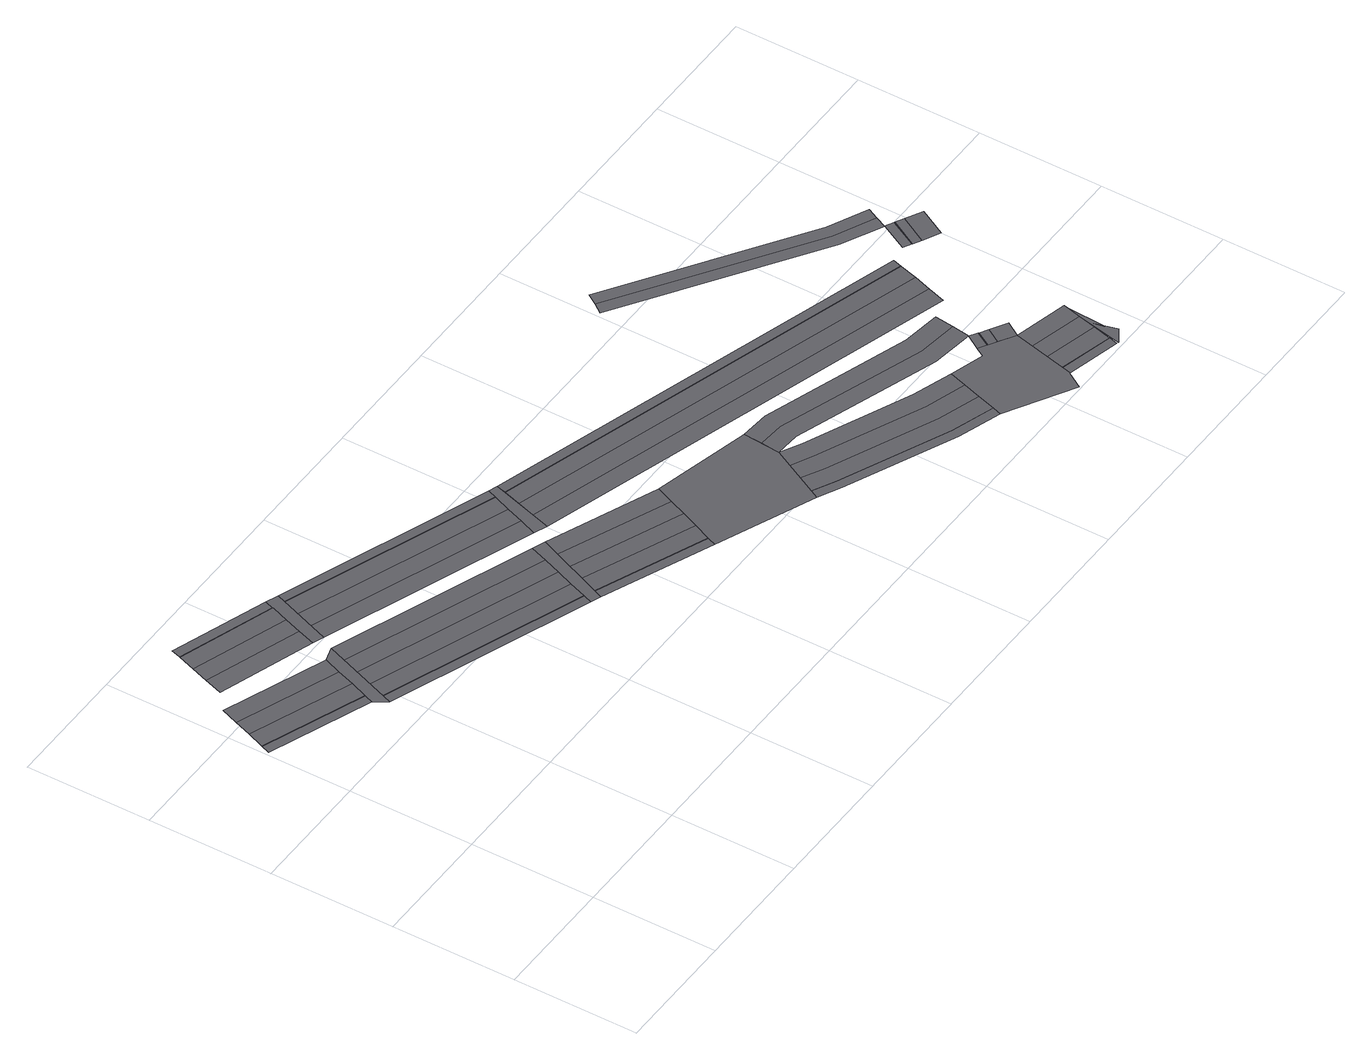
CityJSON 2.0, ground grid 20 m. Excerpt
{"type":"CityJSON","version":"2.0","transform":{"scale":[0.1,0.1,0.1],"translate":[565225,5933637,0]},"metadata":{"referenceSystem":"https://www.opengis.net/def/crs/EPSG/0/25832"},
"CityObjects":{
"road1":{"type":"Road","attributes":{"class":"transportation","function":"road","name":"Ludwig-Erhard-Straße","_createdBy":"webcityeditor","_createdAt":"2026-07-18T00:00:00.000Z","_osmWayIds":["1478517545"],"_osm2streetsLaneCount":5,"_highwayType":"primary","_osmTags":{"highway":"primary","name":"Ludwig-Erhard-Straße","layer":"0"},"_verticalProfile":{"placement":"surface","source":"osm_tags","elevationM":0,"osmLayer":0}},"geometry":[{"type":"MultiSurface","lod":"2","boundaries":[[[0,1,2,3]],[[4,5,1,0]],[[6,7,5,4]],[[8,9,7,6]],[[10,11,9,8]]],"semantics":{"surfaces":[{"type":"TrafficArea","function":"driving_lane","trafficDirection":"forward","transportationUsage":"car_lane","surfaceMaterial":"asphalt","maxspeed":50,"verticalPlacement":"surface","roadElevation":0,"source":"osm2streets","sourceType":"Driving","sourceSurfaceIndex":0,"osm2streetsLaneIndex":0,"osmWayIds":["1478517545"],"allowedModes":["car"]},{"type":"TrafficArea","function":"driving_lane","trafficDirection":"forward","transportationUsage":"car_lane","surfaceMaterial":"asphalt","maxspeed":50,"verticalPlacement":"surface","roadElevation":0,"source":"osm2streets","sourceType":"Driving","sourceSurfaceIndex":1,"osm2streetsLaneIndex":1,"osmWayIds":["1478517545"],"allowedModes":["car"]},{"type":"TrafficArea","function":"driving_lane","trafficDirection":"forward","transportationUsage":"car_lane","surfaceMaterial":"asphalt","maxspeed":50,"verticalPlacement":"surface","roadElevation":0,"source":"osm2streets","sourceType":"Driving","sourceSurfaceIndex":2,"osm2streetsLaneIndex":2,"osmWayIds":["1478517545"],"allowedModes":["car"]},{"type":"AuxiliaryTrafficArea","function":"median","trafficDirection":"forward","transportationUsage":"median","surfaceMaterial":"asphalt","maxspeed":50,"verticalPlacement":"surface","roadElevation":0,"source":"osm2streets","sourceType":"Buffer(Curb)","sourceSurfaceIndex":3,"osm2streetsLaneIndex":3,"osmWayIds":["1478517545"],"osm2streetsPropertiesJson":"{\"allowed_turns\":[],\"direction\":\"Forward\",\"index\":3,\"layer\":0,\"osm_way_ids\":[1478517545],\"road\":1757,\"speed_limit\":\"Some(Speed(13.8889))\",\"type\":\"Buffer(Curb)\",\"width\":0.1}"},{"type":"TrafficArea","function":"sidewalk","trafficDirection":"forward","transportationUsage":"sidewalk","surfaceMaterial":"asphalt","maxspeed":50,"verticalPlacement":"surface","roadElevation":0,"source":"osm2streets","sourceType":"Sidewalk","sourceSurfaceIndex":4,"osm2streetsLaneIndex":4,"osmWayIds":["1478517545"],"allowedModes":["pedestrian"]}],"values":[0,1,2,3,4]}}]},
"road2":{"type":"Road","attributes":{"class":"transportation","name":"Intersection 735","_createdBy":"webcityeditor","_createdAt":"2026-07-18T00:00:00.000Z","_connectedOsm2streetsRoadIds":["1757","734"],"_osmNodeIds":["220429021"],"_intersectionControl":"Signed","_verticalProfile":{"placement":"surface","source":"osm_tags","elevationM":0,"osmLayer":0}},"geometry":[{"type":"MultiSurface","lod":"2","boundaries":[[[12,2,11,13]]],"semantics":{"surfaces":[{"type":"TrafficArea","function":"intersection","transportationUsage":"intersection","surfaceMaterial":"asphalt","source":"osm2streets","sourceType":"Connection","connectedRoadIds":["1757","734"],"osmNodeIds":["220429021"]}],"values":[0]}}]},
"road3":{"type":"Road","attributes":{"class":"transportation","function":"road","name":"Ludwig-Erhard-Straße","_createdBy":"webcityeditor","_createdAt":"2026-07-18T00:00:00.000Z","_osmWayIds":["164239555"],"_osm2streetsLaneCount":5,"_highwayType":"primary","_osmTags":{"highway":"primary","name":"Ludwig-Erhard-Straße","layer":"0"},"_verticalProfile":{"placement":"surface","source":"osm_tags","elevationM":0,"osmLayer":0}},"geometry":[{"type":"MultiSurface","lod":"2","boundaries":[[[14,15,16,17]],[[18,19,15,14]],[[20,21,19,18]],[[22,23,21,20]],[[24,25,23,22]]],"semantics":{"surfaces":[{"type":"TrafficArea","function":"driving_lane","trafficDirection":"forward","transportationUsage":"car_lane","surfaceMaterial":"asphalt","maxspeed":50,"verticalPlacement":"surface","roadElevation":0,"source":"osm2streets","sourceType":"Driving","sourceSurfaceIndex":0,"osm2streetsLaneIndex":0,"osmWayIds":["164239555"],"allowedModes":["car"]},{"type":"TrafficArea","function":"driving_lane","trafficDirection":"forward","transportationUsage":"car_lane","surfaceMaterial":"asphalt","maxspeed":50,"verticalPlacement":"surface","roadElevation":0,"source":"osm2streets","sourceType":"Driving","sourceSurfaceIndex":1,"osm2streetsLaneIndex":1,"osmWayIds":["164239555"],"allowedModes":["car"]},{"type":"TrafficArea","function":"driving_lane","trafficDirection":"forward","transportationUsage":"car_lane","surfaceMaterial":"asphalt","maxspeed":50,"verticalPlacement":"surface","roadElevation":0,"source":"osm2streets","sourceType":"Driving","sourceSurfaceIndex":2,"osm2streetsLaneIndex":2,"osmWayIds":["164239555"],"allowedModes":["car"]},{"type":"AuxiliaryTrafficArea","function":"median","trafficDirection":"forward","transportationUsage":"median","surfaceMaterial":"asphalt","maxspeed":50,"verticalPlacement":"surface","roadElevation":0,"source":"osm2streets","sourceType":"Buffer(Curb)","sourceSurfaceIndex":3,"osm2streetsLaneIndex":3,"osmWayIds":["164239555"],"osm2streetsPropertiesJson":"{\"allowed_turns\":[],\"direction\":\"Forward\",\"index\":3,\"layer\":0,\"osm_way_ids\":[164239555],\"road\":805,\"speed_limit\":\"Some(Speed(13.8889))\",\"type\":\"Buffer(Curb)\",\"width\":0.1}"},{"type":"TrafficArea","function":"sidewalk","trafficDirection":"forward","transportationUsage":"sidewalk","surfaceMaterial":"asphalt","maxspeed":50,"verticalPlacement":"surface","roadElevation":0,"source":"osm2streets","sourceType":"Sidewalk","sourceSurfaceIndex":4,"osm2streetsLaneIndex":4,"osmWayIds":["164239555"],"allowedModes":["pedestrian"]}],"values":[0,1,2,3,4]}}]},
"road4":{"type":"Road","attributes":{"class":"transportation","name":"Intersection 800","_createdBy":"webcityeditor","_createdAt":"2026-07-18T00:00:00.000Z","_connectedOsm2streetsRoadIds":["805","804"],"_osmNodeIds":["1705496756"],"_intersectionControl":"Signalled","_verticalProfile":{"placement":"surface","source":"osm_tags","elevationM":0,"osmLayer":0}},"geometry":[{"type":"MultiSurface","lod":"2","boundaries":[[[26,24,17,27]]],"semantics":{"surfaces":[{"type":"TrafficArea","function":"intersection","transportationUsage":"intersection","surfaceMaterial":"asphalt","source":"osm2streets","sourceType":"Connection","connectedRoadIds":["805","804"],"osmNodeIds":["1705496756"]}],"values":[0]}}]},
"road5":{"type":"Road","attributes":{"class":"transportation","function":"road","name":"Ludwig-Erhard-Straße","_createdBy":"webcityeditor","_createdAt":"2026-07-18T00:00:00.000Z","_osmWayIds":["142944402"],"_osm2streetsLaneCount":6,"_highwayType":"primary","_osmTags":{"highway":"primary","name":"Ludwig-Erhard-Straße","layer":"1"},"_verticalProfile":{"placement":"elevated","source":"osm_tags","osmLayer":1}},"geometry":[{"type":"MultiSurface","lod":"2","boundaries":[[[28,29,30,12]],[[31,32,29,28]],[[33,34,32,31]],[[35,36,34,33]],[[37,38,36,35]],[[13,39,38,37]]],"semantics":{"surfaces":[{"type":"TrafficArea","function":"driving_lane","trafficDirection":"forward","transportationUsage":"car_lane","surfaceMaterial":"asphalt","maxspeed":50,"verticalPlacement":"elevated","source":"osm2streets","sourceType":"Driving","sourceSurfaceIndex":0,"osm2streetsLaneIndex":0,"osmWayIds":["142944402"],"allowedModes":["car"]},{"type":"TrafficArea","function":"driving_lane","trafficDirection":"forward","transportationUsage":"car_lane","surfaceMaterial":"asphalt","maxspeed":50,"verticalPlacement":"elevated","source":"osm2streets","sourceType":"Driving","sourceSurfaceIndex":1,"osm2streetsLaneIndex":1,"osmWayIds":["142944402"],"allowedModes":["car"]},{"type":"TrafficArea","function":"driving_lane","trafficDirection":"forward","transportationUsage":"car_lane","surfaceMaterial":"asphalt","maxspeed":50,"verticalPlacement":"elevated","source":"osm2streets","sourceType":"Driving","sourceSurfaceIndex":2,"osm2streetsLaneIndex":2,"osmWayIds":["142944402"],"allowedModes":["car"]},{"type":"TrafficArea","function":"driving_lane","trafficDirection":"forward","transportationUsage":"car_lane","surfaceMaterial":"asphalt","maxspeed":50,"verticalPlacement":"elevated","source":"osm2streets","sourceType":"Driving","sourceSurfaceIndex":3,"osm2streetsLaneIndex":3,"osmWayIds":["142944402"],"allowedModes":["car"]},{"type":"AuxiliaryTrafficArea","function":"median","trafficDirection":"forward","transportationUsage":"median","surfaceMaterial":"asphalt","maxspeed":50,"verticalPlacement":"elevated","source":"osm2streets","sourceType":"Buffer(Curb)","sourceSurfaceIndex":4,"osm2streetsLaneIndex":4,"osmWayIds":["142944402"],"osm2streetsPropertiesJson":"{\"allowed_turns\":[],\"direction\":\"Forward\",\"index\":4,\"layer\":1,\"osm_way_ids\":[142944402],\"road\":734,\"speed_limit\":\"Some(Speed(13.8889))\",\"type\":\"Buffer(Curb)\",\"width\":0.1}"},{"type":"TrafficArea","function":"sidewalk","trafficDirection":"forward","transportationUsage":"sidewalk","surfaceMaterial":"asphalt","maxspeed":50,"verticalPlacement":"elevated","source":"osm2streets","sourceType":"Sidewalk","sourceSurfaceIndex":5,"osm2streetsLaneIndex":5,"osmWayIds":["142944402"],"allowedModes":["pedestrian"]}],"values":[0,1,2,3,4,5]}}]},
"road6":{"type":"Road","attributes":{"class":"transportation","function":"road","name":"Ludwig-Erhard-Straße","_createdBy":"webcityeditor","_createdAt":"2026-07-18T00:00:00.000Z","_osmWayIds":["164239554"],"_osm2streetsLaneCount":5,"_highwayType":"primary","_osmTags":{"highway":"primary","name":"Ludwig-Erhard-Straße","layer":"1"},"_verticalProfile":{"placement":"elevated","source":"osm_tags","osmLayer":1}},"geometry":[{"type":"MultiSurface","lod":"2","boundaries":[[[40,41,27,42]],[[43,44,41,40]],[[45,46,44,43]],[[47,48,46,45]],[[49,26,48,47]]],"semantics":{"surfaces":[{"type":"TrafficArea","function":"driving_lane","trafficDirection":"forward","transportationUsage":"car_lane","surfaceMaterial":"asphalt","maxspeed":50,"verticalPlacement":"elevated","source":"osm2streets","sourceType":"Driving","sourceSurfaceIndex":0,"osm2streetsLaneIndex":0,"osmWayIds":["164239554"],"allowedModes":["car"]},{"type":"TrafficArea","function":"driving_lane","trafficDirection":"forward","transportationUsage":"car_lane","surfaceMaterial":"asphalt","maxspeed":50,"verticalPlacement":"elevated","source":"osm2streets","sourceType":"Driving","sourceSurfaceIndex":1,"osm2streetsLaneIndex":1,"osmWayIds":["164239554"],"allowedModes":["car"]},{"type":"TrafficArea","function":"driving_lane","trafficDirection":"forward","transportationUsage":"car_lane","surfaceMaterial":"asphalt","maxspeed":50,"verticalPlacement":"elevated","source":"osm2streets","sourceType":"Driving","sourceSurfaceIndex":2,"osm2streetsLaneIndex":2,"osmWayIds":["164239554"],"allowedModes":["car"]},{"type":"AuxiliaryTrafficArea","function":"median","trafficDirection":"forward","transportationUsage":"median","surfaceMaterial":"asphalt","maxspeed":50,"verticalPlacement":"elevated","source":"osm2streets","sourceType":"Buffer(Curb)","sourceSurfaceIndex":3,"osm2streetsLaneIndex":3,"osmWayIds":["164239554"],"osm2streetsPropertiesJson":"{\"allowed_turns\":[],\"direction\":\"Forward\",\"index\":3,\"layer\":1,\"osm_way_ids\":[164239554],\"road\":804,\"speed_limit\":\"Some(Speed(13.8889))\",\"type\":\"Buffer(Curb)\",\"width\":0.1}"},{"type":"TrafficArea","function":"sidewalk","trafficDirection":"forward","transportationUsage":"sidewalk","surfaceMaterial":"asphalt","maxspeed":50,"verticalPlacement":"elevated","source":"osm2streets","sourceType":"Sidewalk","sourceSurfaceIndex":4,"osm2streetsLaneIndex":4,"osmWayIds":["164239554"],"allowedModes":["pedestrian"]}],"values":[0,1,2,3,4]}}]},
"road7":{"type":"Road","attributes":{"class":"transportation","name":"Intersection 736","_createdBy":"webcityeditor","_createdAt":"2026-07-18T00:00:00.000Z","_connectedOsm2streetsRoadIds":["734","1689"],"_osmNodeIds":["122349"],"_intersectionControl":"Signed","_verticalProfile":{"placement":"surface","source":"osm_tags","elevationM":0,"osmLayer":0}},"geometry":[{"type":"MultiSurface","lod":"2","boundaries":[[[39,50,51,30]]],"semantics":{"surfaces":[{"type":"TrafficArea","function":"intersection","transportationUsage":"intersection","surfaceMaterial":"asphalt","source":"osm2streets","sourceType":"Connection","connectedRoadIds":["734","1689"],"osmNodeIds":["122349"]}],"values":[0]}}]},
"road8":{"type":"Road","attributes":{"class":"transportation","function":"road","name":"Ludwig-Erhard-Straße","_createdBy":"webcityeditor","_createdAt":"2026-07-18T00:00:00.000Z","_osmWayIds":["1410448394"],"_osm2streetsLaneCount":6,"_highwayType":"primary","_osmTags":{"highway":"primary","name":"Ludwig-Erhard-Straße","layer":"0"},"_verticalProfile":{"placement":"surface","source":"osm_tags","elevationM":0,"osmLayer":0}},"geometry":[{"type":"MultiSurface","lod":"2","boundaries":[[[52,53,54,51]],[[55,56,53,52]],[[57,58,56,55]],[[59,60,58,57]],[[61,62,60,59]],[[50,63,62,61]]],"semantics":{"surfaces":[{"type":"TrafficArea","function":"driving_lane","trafficDirection":"forward","transportationUsage":"car_lane","surfaceMaterial":"asphalt","maxspeed":50,"verticalPlacement":"surface","roadElevation":0,"source":"osm2streets","sourceType":"Driving","sourceSurfaceIndex":0,"osm2streetsLaneIndex":0,"osmWayIds":["1410448394"],"allowedModes":["car"]},{"type":"TrafficArea","function":"driving_lane","trafficDirection":"forward","transportationUsage":"car_lane","surfaceMaterial":"asphalt","maxspeed":50,"verticalPlacement":"surface","roadElevation":0,"source":"osm2streets","sourceType":"Driving","sourceSurfaceIndex":1,"osm2streetsLaneIndex":1,"osmWayIds":["1410448394"],"allowedModes":["car"]},{"type":"TrafficArea","function":"driving_lane","trafficDirection":"forward","transportationUsage":"car_lane","surfaceMaterial":"asphalt","maxspeed":50,"verticalPlacement":"surface","roadElevation":0,"source":"osm2streets","sourceType":"Driving","sourceSurfaceIndex":2,"osm2streetsLaneIndex":2,"osmWayIds":["1410448394"],"allowedModes":["car"]},{"type":"TrafficArea","function":"driving_lane","trafficDirection":"forward","transportationUsage":"car_lane","surfaceMaterial":"asphalt","maxspeed":50,"verticalPlacement":"surface","roadElevation":0,"source":"osm2streets","sourceType":"Driving","sourceSurfaceIndex":3,"osm2streetsLaneIndex":3,"osmWayIds":["1410448394"],"allowedModes":["car"]},{"type":"AuxiliaryTrafficArea","function":"median","trafficDirection":"forward","transportationUsage":"median","surfaceMaterial":"asphalt","maxspeed":50,"verticalPlacement":"surface","roadElevation":0,"source":"osm2streets","sourceType":"Buffer(Curb)","sourceSurfaceIndex":4,"osm2streetsLaneIndex":4,"osmWayIds":["1410448394"],"osm2streetsPropertiesJson":"{\"allowed_turns\":[],\"direction\":\"Forward\",\"index\":4,\"layer\":0,\"osm_way_ids\":[1410448394],\"road\":1689,\"speed_limit\":\"Some(Speed(13.8889))\",\"type\":\"Buffer(Curb)\",\"width\":0.1}"},{"type":"TrafficArea","function":"sidewalk","trafficDirection":"forward","transportationUsage":"sidewalk","surfaceMaterial":"asphalt","maxspeed":50,"verticalPlacement":"surface","roadElevation":0,"source":"osm2streets","sourceType":"Sidewalk","sourceSurfaceIndex":5,"osm2streetsLaneIndex":5,"osmWayIds":["1410448394"],"allowedModes":["pedestrian"]}],"values":[0,1,2,3,4,5]}}]},
"road9":{"type":"Road","attributes":{"class":"transportation","name":"Intersection 486","_createdBy":"webcityeditor","_createdAt":"2026-07-18T00:00:00.000Z","_connectedOsm2streetsRoadIds":["804","471"],"_osmNodeIds":["1705496755"],"_intersectionControl":"Signed","_verticalProfile":{"placement":"surface","source":"osm_tags","elevationM":0,"osmLayer":0}},"geometry":[{"type":"MultiSurface","lod":"2","boundaries":[[[64,49,42,65]]],"semantics":{"surfaces":[{"type":"TrafficArea","function":"intersection","transportationUsage":"intersection","surfaceMaterial":"asphalt","source":"osm2streets","sourceType":"Connection","connectedRoadIds":["804","471"],"osmNodeIds":["1705496755"]}],"values":[0]}}]},
"road10":{"type":"Road","attributes":{"class":"transportation","name":"Intersection 209","_createdBy":"webcityeditor","_createdAt":"2026-07-18T00:00:00.000Z","_connectedOsm2streetsRoadIds":["1689","807","187"],"_osmNodeIds":["12960168987"],"_intersectionControl":"Signed","_verticalProfile":{"placement":"surface","source":"osm_tags","elevationM":0,"osmLayer":0}},"geometry":[{"type":"MultiSurface","lod":"2","boundaries":[[[66,67,68,54,63]]],"semantics":{"surfaces":[{"type":"TrafficArea","function":"intersection","transportationUsage":"intersection","surfaceMaterial":"asphalt","source":"osm2streets","sourceType":"Fork","connectedRoadIds":["1689","807","187"],"osmNodeIds":["12960168987"]}],"values":[0]}}]},
"road11":{"type":"Road","attributes":{"class":"transportation","function":"road","name":"Ludwig-Erhard-Straße","_createdBy":"webcityeditor","_createdAt":"2026-07-18T00:00:00.000Z","_osmWayIds":["22672043"],"_osm2streetsLaneCount":5,"_highwayType":"primary","_osmTags":{"highway":"primary","name":"Ludwig-Erhard-Straße","layer":"0"},"_verticalProfile":{"placement":"surface","source":"osm_tags","elevationM":0,"osmLayer":0}},"geometry":[{"type":"MultiSurface","lod":"2","boundaries":[[[69,70,71,72,73,74,75,67]],[[76,77,78,79,72,71,70,69]],[[80,81,82,83,79,78,77,76]],[[84,85,86,83,82,81,80]],[[66,87,88,89,83,86,85,84]]],"semantics":{"surfaces":[{"type":"TrafficArea","function":"driving_lane","trafficDirection":"forward","transportationUsage":"car_lane","surfaceMaterial":"asphalt","maxspeed":50,"verticalPlacement":"surface","roadElevation":0,"source":"osm2streets","sourceType":"Driving","sourceSurfaceIndex":0,"osm2streetsLaneIndex":0,"osmWayIds":["22672043"],"allowedModes":["car"]},{"type":"TrafficArea","function":"driving_lane","trafficDirection":"forward","transportationUsage":"car_lane","surfaceMaterial":"asphalt","maxspeed":50,"verticalPlacement":"surface","roadElevation":0,"source":"osm2streets","sourceType":"Driving","sourceSurfaceIndex":1,"osm2streetsLaneIndex":1,"osmWayIds":["22672043"],"allowedModes":["car"]},{"type":"TrafficArea","function":"driving_lane","trafficDirection":"forward","transportationUsage":"car_lane","surfaceMaterial":"asphalt","maxspeed":50,"verticalPlacement":"surface","roadElevation":0,"source":"osm2streets","sourceType":"Driving","sourceSurfaceIndex":2,"osm2streetsLaneIndex":2,"osmWayIds":["22672043"],"allowedModes":["car"]},{"type":"AuxiliaryTrafficArea","function":"median","trafficDirection":"forward","transportationUsage":"median","surfaceMaterial":"asphalt","maxspeed":50,"verticalPlacement":"surface","roadElevation":0,"source":"osm2streets","sourceType":"Buffer(Curb)","sourceSurfaceIndex":3,"osm2streetsLaneIndex":3,"osmWayIds":["22672043"],"osm2streetsPropertiesJson":"{\"allowed_turns\":[],\"direction\":\"Forward\",\"index\":3,\"layer\":0,\"osm_way_ids\":[22672043],\"road\":187,\"speed_limit\":\"Some(Speed(13.8889))\",\"type\":\"Buffer(Curb)\",\"width\":0.1}"},{"type":"TrafficArea","function":"sidewalk","trafficDirection":"forward","transportationUsage":"sidewalk","surfaceMaterial":"asphalt","maxspeed":50,"verticalPlacement":"surface","roadElevation":0,"source":"osm2streets","sourceType":"Sidewalk","sourceSurfaceIndex":4,"osm2streetsLaneIndex":4,"osmWayIds":["22672043"],"allowedModes":["pedestrian"]}],"values":[0,1,2,3,4]}}]},
"road12":{"type":"Road","attributes":{"class":"transportation","function":"road","name":"Ludwig-Erhard-Straße","_createdBy":"webcityeditor","_createdAt":"2026-07-18T00:00:00.000Z","_osmWayIds":["43118561"],"_osm2streetsLaneCount":5,"_highwayType":"primary","_osmTags":{"highway":"primary","name":"Ludwig-Erhard-Straße","layer":"0"},"_verticalProfile":{"placement":"surface","source":"osm_tags","elevationM":0,"osmLayer":0}},"geometry":[{"type":"MultiSurface","lod":"2","boundaries":[[[90,91,65,92]],[[93,94,91,90]],[[95,96,94,93]],[[97,98,96,95]],[[99,64,98,97]]],"semantics":{"surfaces":[{"type":"TrafficArea","function":"driving_lane","trafficDirection":"forward","transportationUsage":"car_lane","surfaceMaterial":"asphalt","maxspeed":50,"verticalPlacement":"surface","roadElevation":0,"source":"osm2streets","sourceType":"Driving","sourceSurfaceIndex":0,"osm2streetsLaneIndex":0,"osmWayIds":["43118561"],"allowedModes":["car"]},{"type":"TrafficArea","function":"driving_lane","trafficDirection":"forward","transportationUsage":"car_lane","surfaceMaterial":"asphalt","maxspeed":50,"verticalPlacement":"surface","roadElevation":0,"source":"osm2streets","sourceType":"Driving","sourceSurfaceIndex":1,"osm2streetsLaneIndex":1,"osmWayIds":["43118561"],"allowedModes":["car"]},{"type":"TrafficArea","function":"driving_lane","trafficDirection":"forward","transportationUsage":"car_lane","surfaceMaterial":"asphalt","maxspeed":50,"verticalPlacement":"surface","roadElevation":0,"source":"osm2streets","sourceType":"Driving","sourceSurfaceIndex":2,"osm2streetsLaneIndex":2,"osmWayIds":["43118561"],"allowedModes":["car"]},{"type":"AuxiliaryTrafficArea","function":"median","trafficDirection":"forward","transportationUsage":"median","surfaceMaterial":"asphalt","maxspeed":50,"verticalPlacement":"surface","roadElevation":0,"source":"osm2streets","sourceType":"Buffer(Curb)","sourceSurfaceIndex":3,"osm2streetsLaneIndex":3,"osmWayIds":["43118561"],"osm2streetsPropertiesJson":"{\"allowed_turns\":[],\"direction\":\"Forward\",\"index\":3,\"layer\":0,\"osm_way_ids\":[43118561],\"road\":471,\"speed_limit\":\"Some(Speed(13.8889))\",\"type\":\"Buffer(Curb)\",\"width\":0.1}"},{"type":"TrafficArea","function":"sidewalk","trafficDirection":"forward","transportationUsage":"sidewalk","surfaceMaterial":"asphalt","maxspeed":50,"verticalPlacement":"surface","roadElevation":0,"source":"osm2streets","sourceType":"Sidewalk","sourceSurfaceIndex":4,"osm2streetsLaneIndex":4,"osmWayIds":["43118561"],"allowedModes":["pedestrian"]}],"values":[0,1,2,3,4]}}]},
"road13":{"type":"Road","attributes":{"class":"transportation","function":"road","name":"Ludwig-Erhard-Straße","_createdBy":"webcityeditor","_createdAt":"2026-07-18T00:00:00.000Z","_osmWayIds":["164239562"],"_osm2streetsLaneCount":2,"_highwayType":"secondary","_osmTags":{"highway":"secondary","name":"Ludwig-Erhard-Straße","layer":"0"},"_verticalProfile":{"placement":"surface","source":"osm_tags","elevationM":0,"osmLayer":0}},"geometry":[{"type":"MultiSurface","lod":"2","boundaries":[[[100,101,102,103,104,105,106,68]],[[67,107,108,109,103,102,101,100]]],"semantics":{"surfaces":[{"type":"TrafficArea","function":"driving_lane","trafficDirection":"forward","transportationUsage":"car_lane","surfaceMaterial":"asphalt","maxspeed":50,"verticalPlacement":"surface","roadElevation":0,"source":"osm2streets","sourceType":"Driving","sourceSurfaceIndex":0,"osm2streetsLaneIndex":0,"osmWayIds":["164239562"],"allowedModes":["car"]},{"type":"TrafficArea","function":"driving_lane","trafficDirection":"forward","transportationUsage":"car_lane","surfaceMaterial":"asphalt","maxspeed":50,"verticalPlacement":"surface","roadElevation":0,"source":"osm2streets","sourceType":"Driving","sourceSurfaceIndex":1,"osm2streetsLaneIndex":1,"osmWayIds":["164239562"],"allowedModes":["car"]}],"values":[0,1]}}]},
"road14":{"type":"Road","attributes":{"class":"transportation","name":"Intersection 210","_createdBy":"webcityeditor","_createdAt":"2026-07-18T00:00:00.000Z","_connectedOsm2streetsRoadIds":["187","473","856","1697"],"_osmNodeIds":["21765918"],"_intersectionControl":"Signalled","_verticalProfile":{"placement":"surface","source":"osm_tags","elevationM":0,"osmLayer":0}},"geometry":[{"type":"MultiSurface","lod":"2","boundaries":[[[110,111,112,113,114,115,73,89]]],"semantics":{"surfaces":[{"type":"TrafficArea","function":"intersection","transportationUsage":"intersection","surfaceMaterial":"asphalt","source":"osm2streets","sourceType":"Intersection","connectedRoadIds":["187","473","856","1697"],"osmNodeIds":["21765918"]}],"values":[0]}}]},
"road15":{"type":"Road","attributes":{"class":"transportation","function":"road","name":"Rödingsmarkt","_createdBy":"webcityeditor","_createdAt":"2026-07-18T00:00:00.000Z","_osmWayIds":["43118565"],"_osm2streetsLaneCount":4,"_highwayType":"secondary","_osmTags":{"highway":"secondary","name":"Rödingsmarkt","layer":"0"},"_verticalProfile":{"placement":"surface","source":"osm_tags","elevationM":0,"osmLayer":0}},"geometry":[{"type":"MultiSurface","lod":"2","boundaries":[[[116,117,113,118]],[[119,120,117,116]],[[121,122,120,119]],[[109,114,122,121]]],"semantics":{"surfaces":[{"type":"TrafficArea","function":"driving_lane","trafficDirection":"forward","transportationUsage":"car_lane","surfaceMaterial":"asphalt","maxspeed":50,"verticalPlacement":"surface","roadElevation":0,"source":"osm2streets","sourceType":"Driving","sourceSurfaceIndex":0,"osm2streetsLaneIndex":0,"osmWayIds":["43118565"],"allowedModes":["car"]},{"type":"TrafficArea","function":"bike_lane","trafficDirection":"forward","transportationUsage":"bike_lane","surfaceMaterial":"asphalt","maxspeed":50,"verticalPlacement":"surface","roadElevation":0,"source":"osm2streets","sourceType":"Biking","sourceSurfaceIndex":1,"osm2streetsLaneIndex":1,"osmWayIds":["43118565"],"allowedModes":["bicycle"]},{"type":"AuxiliaryTrafficArea","function":"median","trafficDirection":"forward","transportationUsage":"median","surfaceMaterial":"asphalt","maxspeed":50,"verticalPlacement":"surface","roadElevation":0,"source":"osm2streets","sourceType":"Buffer(Curb)","sourceSurfaceIndex":2,"osm2streetsLaneIndex":2,"osmWayIds":["43118565"],"osm2streetsPropertiesJson":"{\"allowed_turns\":[],\"direction\":\"Forward\",\"index\":2,\"layer\":0,\"osm_way_ids\":[43118565],\"road\":473,\"speed_limit\":\"Some(Speed(13.8889))\",\"type\":\"Buffer(Curb)\",\"width\":0.1}"},{"type":"TrafficArea","function":"sidewalk","trafficDirection":"forward","transportationUsage":"sidewalk","surfaceMaterial":"asphalt","maxspeed":50,"verticalPlacement":"surface","roadElevation":0,"source":"osm2streets","sourceType":"Sidewalk","sourceSurfaceIndex":3,"osm2streetsLaneIndex":3,"osmWayIds":["43118565"],"allowedModes":["pedestrian"]}],"values":[0,1,2,3]}}]},
"road16":{"type":"Road","attributes":{"class":"transportation","function":"road","name":"Ludwig-Erhard-Straße","_createdBy":"webcityeditor","_createdAt":"2026-07-18T00:00:00.000Z","_osmWayIds":["205199627"],"_osm2streetsLaneCount":5,"_highwayType":"primary","_osmTags":{"highway":"primary","name":"Ludwig-Erhard-Straße","layer":"0"},"_verticalProfile":{"placement":"surface","source":"osm_tags","elevationM":0,"osmLayer":0}},"geometry":[{"type":"MultiSurface","lod":"2","boundaries":[[[123,124,125,113]],[[126,127,124,123]],[[128,129,127,126]],[[130,131,129,128]],[[112,132,131,130]]],"semantics":{"surfaces":[{"type":"TrafficArea","function":"driving_lane","trafficDirection":"forward","transportationUsage":"car_lane","surfaceMaterial":"asphalt","maxspeed":50,"verticalPlacement":"surface","roadElevation":0,"source":"osm2streets","sourceType":"Driving","sourceSurfaceIndex":0,"osm2streetsLaneIndex":0,"osmWayIds":["205199627"],"allowedModes":["car"]},{"type":"TrafficArea","function":"driving_lane","trafficDirection":"forward","transportationUsage":"car_lane","surfaceMaterial":"asphalt","maxspeed":50,"verticalPlacement":"surface","roadElevation":0,"source":"osm2streets","sourceType":"Driving","sourceSurfaceIndex":1,"osm2streetsLaneIndex":1,"osmWayIds":["205199627"],"allowedModes":["car"]},{"type":"TrafficArea","function":"driving_lane","trafficDirection":"forward","transportationUsage":"car_lane","surfaceMaterial":"asphalt","maxspeed":50,"verticalPlacement":"surface","roadElevation":0,"source":"osm2streets","sourceType":"Driving","sourceSurfaceIndex":2,"osm2streetsLaneIndex":2,"osmWayIds":["205199627"],"allowedModes":["car"]},{"type":"AuxiliaryTrafficArea","function":"median","trafficDirection":"forward","transportationUsage":"median","surfaceMaterial":"asphalt","maxspeed":50,"verticalPlacement":"surface","roadElevation":0,"source":"osm2streets","sourceType":"Buffer(Curb)","sourceSurfaceIndex":3,"osm2streetsLaneIndex":3,"osmWayIds":["205199627"],"osm2streetsPropertiesJson":"{\"allowed_turns\":[],\"direction\":\"Forward\",\"index\":3,\"layer\":0,\"osm_way_ids\":[205199627],\"road\":856,\"speed_limit\":\"Some(Speed(13.8889))\",\"type\":\"Buffer(Curb)\",\"width\":0.1}"},{"type":"TrafficArea","function":"sidewalk","trafficDirection":"forward","transportationUsage":"sidewalk","surfaceMaterial":"asphalt","maxspeed":50,"verticalPlacement":"surface","roadElevation":0,"source":"osm2streets","sourceType":"Sidewalk","sourceSurfaceIndex":4,"osm2streetsLaneIndex":4,"osmWayIds":["205199627"],"allowedModes":["pedestrian"]}],"values":[0,1,2,3,4]}}]},
"road17":{"type":"Road","attributes":{"class":"transportation","function":"road","name":"osm2streets road 337","_createdBy":"webcityeditor","_createdAt":"2026-07-18T00:00:00.000Z","_osmWayIds":["24440810"],"_osm2streetsLaneCount":2,"_highwayType":"service","_osmTags":{"highway":"service","name":"osm2streets road 337","layer":"0"},"_verticalProfile":{"placement":"surface","source":"osm_tags","elevationM":0,"osmLayer":0}},"geometry":[{"type":"MultiSurface","lod":"2","boundaries":[[[133,134,135,136,137,138]],[[139,140,141,135,134,133]]],"semantics":{"surfaces":[{"type":"TrafficArea","function":"driving_lane","trafficDirection":"backward","transportationUsage":"car_lane","surfaceMaterial":"sett","verticalPlacement":"surface","roadElevation":0,"source":"osm2streets","sourceType":"Driving","sourceSurfaceIndex":0,"osm2streetsLaneIndex":0,"osmWayIds":["24440810"],"allowedModes":["car"]},{"type":"TrafficArea","function":"driving_lane","trafficDirection":"forward","transportationUsage":"car_lane","surfaceMaterial":"sett","verticalPlacement":"surface","roadElevation":0,"source":"osm2streets","sourceType":"Driving","sourceSurfaceIndex":1,"osm2streetsLaneIndex":1,"osmWayIds":["24440810"],"allowedModes":["car"]}],"values":[0,1]}}]},
"road18":{"type":"Road","attributes":{"class":"transportation","name":"Intersection 488","_createdBy":"webcityeditor","_createdAt":"2026-07-18T00:00:00.000Z","_connectedOsm2streetsRoadIds":["856","476","1682","1681"],"_osmNodeIds":["12957103066"],"_intersectionControl":"Signed","_verticalProfile":{"placement":"surface","source":"osm_tags","elevationM":0,"osmLayer":0}},"geometry":[{"type":"MultiSurface","lod":"2","boundaries":[[[132,125,142,143,144,145,146,147]]],"semantics":{"surfaces":[{"type":"TrafficArea","function":"intersection","transportationUsage":"intersection","surfaceMaterial":"asphalt","source":"osm2streets","sourceType":"Intersection","connectedRoadIds":["856","476","1682","1681"],"osmNodeIds":["12957103066"]}],"values":[0]}}]},
"road19":{"type":"Road","attributes":{"class":"transportation","function":"road","name":"Rödingsmarkt","_createdBy":"webcityeditor","_createdAt":"2026-07-18T00:00:00.000Z","_osmWayIds":["1408626026"],"_osm2streetsLaneCount":4,"_highwayType":"secondary","_osmTags":{"highway":"secondary","name":"Rödingsmarkt","layer":"0"},"_verticalProfile":{"placement":"surface","source":"osm_tags","elevationM":0,"osmLayer":0}},"geometry":[{"type":"MultiSurface","lod":"2","boundaries":[[[148,149,150,151]],[[152,153,149,148]],[[154,155,153,152]],[[156,157,155,154]]],"semantics":{"surfaces":[{"type":"TrafficArea","function":"driving_lane","trafficDirection":"forward","transportationUsage":"car_lane","surfaceMaterial":"asphalt","maxspeed":50,"verticalPlacement":"surface","roadElevation":0,"source":"osm2streets","sourceType":"Driving","sourceSurfaceIndex":0,"osm2streetsLaneIndex":0,"osmWayIds":["1408626026"],"allowedModes":["car"]},{"type":"TrafficArea","function":"bike_lane","trafficDirection":"forward","transportationUsage":"bike_lane","surfaceMaterial":"asphalt","maxspeed":50,"verticalPlacement":"surface","roadElevation":0,"source":"osm2streets","sourceType":"Biking","sourceSurfaceIndex":1,"osm2streetsLaneIndex":1,"osmWayIds":["1408626026"],"allowedModes":["bicycle"]},{"type":"AuxiliaryTrafficArea","function":"median","trafficDirection":"forward","transportationUsage":"median","surfaceMaterial":"asphalt","maxspeed":50,"verticalPlacement":"surface","roadElevation":0,"source":"osm2streets","sourceType":"Buffer(Curb)","sourceSurfaceIndex":2,"osm2streetsLaneIndex":2,"osmWayIds":["1408626026"],"osm2streetsPropertiesJson":"{\"allowed_turns\":[],\"direction\":\"Forward\",\"index\":2,\"layer\":0,\"osm_way_ids\":[1408626026],\"road\":1670,\"speed_limit\":\"Some(Speed(13.8889))\",\"type\":\"Buffer(Curb)\",\"width\":0.1}"},{"type":"TrafficArea","function":"sidewalk","trafficDirection":"forward","transportationUsage":"sidewalk","surfaceMaterial":"paving_stones","maxspeed":50,"verticalPlacement":"surface","roadElevation":0,"source":"osm2streets","sourceType":"Sidewalk","sourceSurfaceIndex":3,"osm2streetsLaneIndex":3,"osmWayIds":["1408626026"],"allowedModes":["pedestrian"]}],"values":[0,1,2,3]}}]}
},
"vertices":[
[34,608,0],[197,545,0],[208,573,0],[44,636,0],[23,580,0],[187,517,0],[12,552,0],[176,489,0],[12,551,0],[176,488,0],[6,537,0],[170,474,0],
[232,580,0],[184,453,0],
[237,636,0],[83,689,0],[73,660,0],[227,607,0],[247,664,0],[93,717,0],[257,692,0],[103,745,0],[257,693,0],[103,746,0],[262,707,0],[108,761,0],
[282,700,0],[245,601,0],
[222,552,0],[544,430,0],[554,458,0],[211,524,0],[533,402,0],[200,496,0],[522,374,0],[189,468,0],[511,346,0],[189,467,0],[511,345,0],[506,331,0],
[592,501,0],[255,629,0],[581,473,0],[603,529,0],[266,657,0],[614,557,0],[277,685,0],[614,558,0],[277,686,0],[619,572,0],
[522,325,0],[575,450,0],
[563,422,0],[738,349,0],[750,377,0],[551,395,0],[727,321,0],[540,367,0],[715,294,0],[528,339,0],[703,266,0],[528,338,0],[703,265,0],[697,251,0],
[634,567,0],[603,465,0],
[854,185,0],[903,279,0],[908,339,0],
[889,252,0],[923,234,0],[1092,159,0],[1158,138,0],[1167,166,0],[1103,187,0],[936,261,0],[875,226,0],[910,207,0],[1081,131,0],[1149,109,0],[861,199,0],[897,180,0],[1070,103,0],[1140,80,0],[861,198,0],[896,180,0],[1070,102,0],[890,166,0],[1065,88,0],[1135,65,0],
[1296,286,0],[612,494,0],[1287,257,0],[1305,314,0],[621,523,0],[1313,343,0],[630,551,0],[1314,344,0],[630,552,0],[1318,358,0],
[906,309,0],[949,306,0],[1184,226,0],[1249,217,0],[1253,247,0],[1191,256,0],[955,335,0],[943,276,0],[1177,197,0],[1245,188,0],
[1240,3,0],[1256,29,0],[1257,29,0],[1282,132,0],[1230,164,0],[1221,149,0],
[1271,171,0],[1257,148,0],[1297,156,0],[1258,179,0],[1244,155,0],[1257,180,0],[1243,156,0],
[1275,103,0],[1361,81,0],[1369,111,0],[1268,74,0],[1354,52,0],[1260,45,0],[1347,23,0],[1260,44,0],[1347,22,0],[1343,8,0],
[1378,425,0],[1315,456,0],[1020,656,0],[1008,640,0],[1305,439,0],[1370,407,0],[1387,443,0],[1325,473,0],[1031,673,0],
[1353,96,0],[1363,37,0],[1367,111,0],[1346,7,0],[1369,22,0],[1350,96,0],
[1398,392,0],[1374,348,0],[1401,334,0],[1425,378,0],[1385,399,0],[1361,355,0],[1384,400,0],[1360,355,0],[1371,407,0],[1347,362,0]
]}
